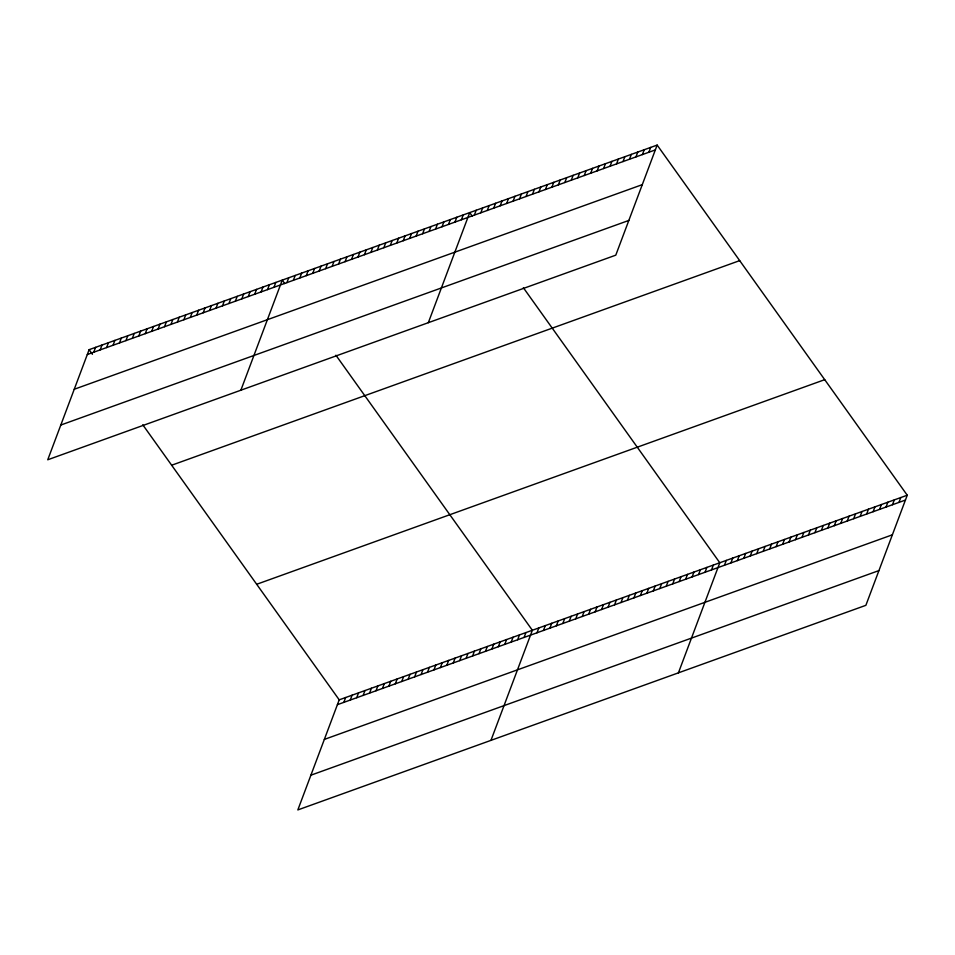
<?xml version="1.0" encoding="UTF-8"?>
<svg xmlns="http://www.w3.org/2000/svg" width="955" height="955" viewBox="0 0 955 955"><rect width="100%" height="100%" fill="white"/><g stroke="black" fill="none" stroke-linecap="round" stroke-linejoin="round"><path stroke-width="1.43" d="M657.159 145.076L89.125 349.673L47.75 459.773L615.784 255.164L657.159 145.076L907.25 495.227L865.875 605.327L297.841 809.924L339.216 699.836L907.25 495.227M93.745 352.204L95.572 347.357M100.18 349.888L102.006 345.042M106.626 347.572L108.44 342.726M113.06 345.256L114.886 340.398M119.494 342.929L121.321 338.082M125.941 340.613L127.755 335.766M132.375 338.297L134.189 333.45M138.809 335.981L140.636 331.122M145.244 333.653L147.07 328.807M151.69 331.337L153.504 326.491M158.124 329.021L159.951 324.175M164.558 326.706L166.385 321.847M171.005 324.378L172.819 319.531M177.439 322.062L179.254 317.215M183.873 319.746L185.7 314.899M190.308 317.43L192.134 312.572M196.754 315.102L198.568 310.256M203.188 312.786L205.015 307.94M209.623 310.471L211.449 305.624M216.057 308.155L217.883 303.296M222.503 305.827L224.318 300.98M228.937 303.511L230.764 298.664M235.372 301.195L237.198 296.348M241.818 298.879L243.632 294.021M248.252 296.551L250.079 291.705M254.687 294.236L256.513 289.389M261.121 291.92L262.947 287.073M267.567 289.604L269.382 284.745M274.001 287.276L275.828 282.429M240.875 390.201L282.262 280.113L284.733 283.575M286.906 282.632L288.72 277.786M293.364 280.304L295.191 275.458M299.834 277.977L301.649 273.13M306.292 275.649L308.119 270.802M312.763 273.321L314.577 268.474M319.221 270.993L321.047 266.147M325.691 268.665L327.505 263.819M332.149 266.338L333.975 261.491M338.619 264.01L340.434 259.163M345.077 261.682L346.904 256.835M351.536 259.354L353.362 254.507M358.006 257.026L359.832 252.18M364.464 254.699L366.29 249.84M370.934 252.371L372.76 247.512M377.392 250.031L379.219 245.184M383.862 247.703L385.677 242.857M390.32 245.375L392.147 240.529M396.791 243.048L398.605 238.201M403.249 240.72L405.075 235.873M409.719 238.392L411.533 233.545M416.177 236.064L418.004 231.217M422.647 233.736L424.462 228.89M429.105 231.408L430.932 226.562M435.576 229.081L437.39 224.234M442.034 226.753L443.86 221.906M448.504 224.425L450.318 219.578M454.962 222.097L456.788 217.251M461.42 219.769L463.247 214.923M428.329 322.683L469.717 212.595L472.188 216.057M474.349 215.114L476.175 210.267M480.819 212.786L482.633 207.939M487.277 210.458L489.103 205.612M493.747 208.13L495.561 203.284M500.205 205.803L502.032 200.956M506.675 203.475L508.49 198.628M513.133 201.147L514.96 196.3M519.604 198.819L521.418 193.972M526.062 196.491L527.888 191.645M532.532 194.163L534.346 189.317M343.836 702.367L345.662 697.52M538.99 191.836L540.817 186.977M350.27 700.039L352.097 695.192M545.46 189.508L547.275 184.649M356.716 697.723L358.531 692.876M551.918 187.168L553.745 182.321M363.151 695.407L364.965 690.561M558.389 184.84L560.203 179.994M369.585 693.091L371.411 688.245M564.847 182.512L566.673 177.666M376.019 690.763L377.846 685.917M571.305 180.185L573.131 175.338M382.466 688.448L384.28 683.601M577.775 177.857L579.601 173.01M388.9 686.132L390.726 681.285M584.233 175.529L586.06 170.682M395.334 683.816L397.161 678.969M590.703 173.201L592.518 168.355M401.769 681.488L403.595 676.641M597.162 170.873L598.988 166.027M408.215 679.172L410.029 674.326M603.632 168.546L605.446 163.699M414.649 676.856L416.476 672.01M610.09 166.218L611.916 161.371M421.083 674.54L422.91 669.694M616.56 163.89L618.374 159.043M427.53 672.213L429.344 667.366M623.018 161.562L624.845 156.716M433.964 669.897L435.79 665.05M629.488 159.234L631.303 154.388M440.398 667.581L442.225 662.734M635.946 156.907L637.773 152.06M446.833 665.265L448.659 660.418M642.417 154.579L644.231 149.732M453.279 662.937L455.093 658.091M648.875 152.251L650.701 147.404M459.713 660.621L461.54 655.775M466.147 658.305L467.974 653.459M472.594 655.99L474.408 651.143M479.028 653.662L480.843 648.815M485.462 651.346L487.289 646.499M491.897 649.03L493.723 644.183M498.343 646.714L500.157 641.867M504.777 644.386L506.604 639.54M511.212 642.07L513.038 637.224M517.658 639.755L519.472 634.908M524.092 637.439L525.907 632.592M490.966 740.364L532.353 630.264L335.909 355.224M536.996 632.783L538.811 627.936M543.455 630.455L545.281 625.609M549.925 628.127L551.739 623.281M556.383 625.8L558.209 620.953M562.841 623.472L564.668 618.625M569.311 621.144L571.138 616.297M575.769 618.816L577.596 613.97M582.24 616.488L584.066 611.642M588.698 614.161L590.524 609.314M595.168 611.833L596.982 606.986M601.626 609.505L603.453 604.658M608.096 607.177L609.911 602.33M614.554 604.849L616.381 600.003M621.025 602.521L622.839 597.675M627.483 600.194L629.309 595.347M633.953 597.866L635.767 593.019M640.411 595.538L642.238 590.691M646.881 593.21L648.696 588.364M653.339 590.882L655.166 586.036M659.81 588.555L661.624 583.708M666.268 586.227L668.094 581.38M672.726 583.899L674.552 579.04M679.196 581.559L681.022 576.713M685.654 579.231L687.481 574.385M692.124 576.904L693.939 572.057M698.583 574.576L700.409 569.729M705.053 572.248L706.867 567.401M711.511 569.92L713.337 565.074M678.42 672.845L719.795 562.746L523.352 287.706M724.439 565.264L726.266 560.418M730.909 562.937L732.724 558.09M737.367 560.609L739.194 555.762M743.838 558.281L745.652 553.434M750.296 555.953L752.122 551.107M756.766 553.625L758.58 548.779M763.224 551.298L765.051 546.451M769.694 548.97L771.509 544.123M776.152 546.642L777.979 541.795M782.611 544.314L784.437 539.468M789.081 541.986L790.907 537.14M795.539 539.659L797.365 534.812M802.009 537.331L803.824 532.484M808.467 535.003L810.294 530.156M814.937 532.675L816.752 527.829M821.396 530.347L823.222 525.501M827.866 528.019L829.68 523.173M834.324 525.692L836.15 520.845M840.794 523.364L842.608 518.505M847.252 521.036L849.079 516.178M853.722 518.696L855.537 513.85M860.18 516.369L862.007 511.522M866.651 514.041L868.465 509.194M873.109 511.713L874.935 506.866M879.567 509.385L881.393 504.538M886.037 507.057L887.864 502.211M892.495 504.729L894.322 499.883M898.965 502.402L900.792 497.555M87.311 354.532L655.345 149.923M74.251 389.258L642.285 184.649M60.81 425.035L628.832 220.438M171.661 465.228L739.695 260.62M256.692 584.281L824.726 379.672M337.401 704.683L905.424 500.074M324.342 739.409L892.376 534.812M310.888 775.197L878.922 570.589M89.125 349.673L92.432 354.305M142.773 424.784L339.216 699.836"/></g></svg>
